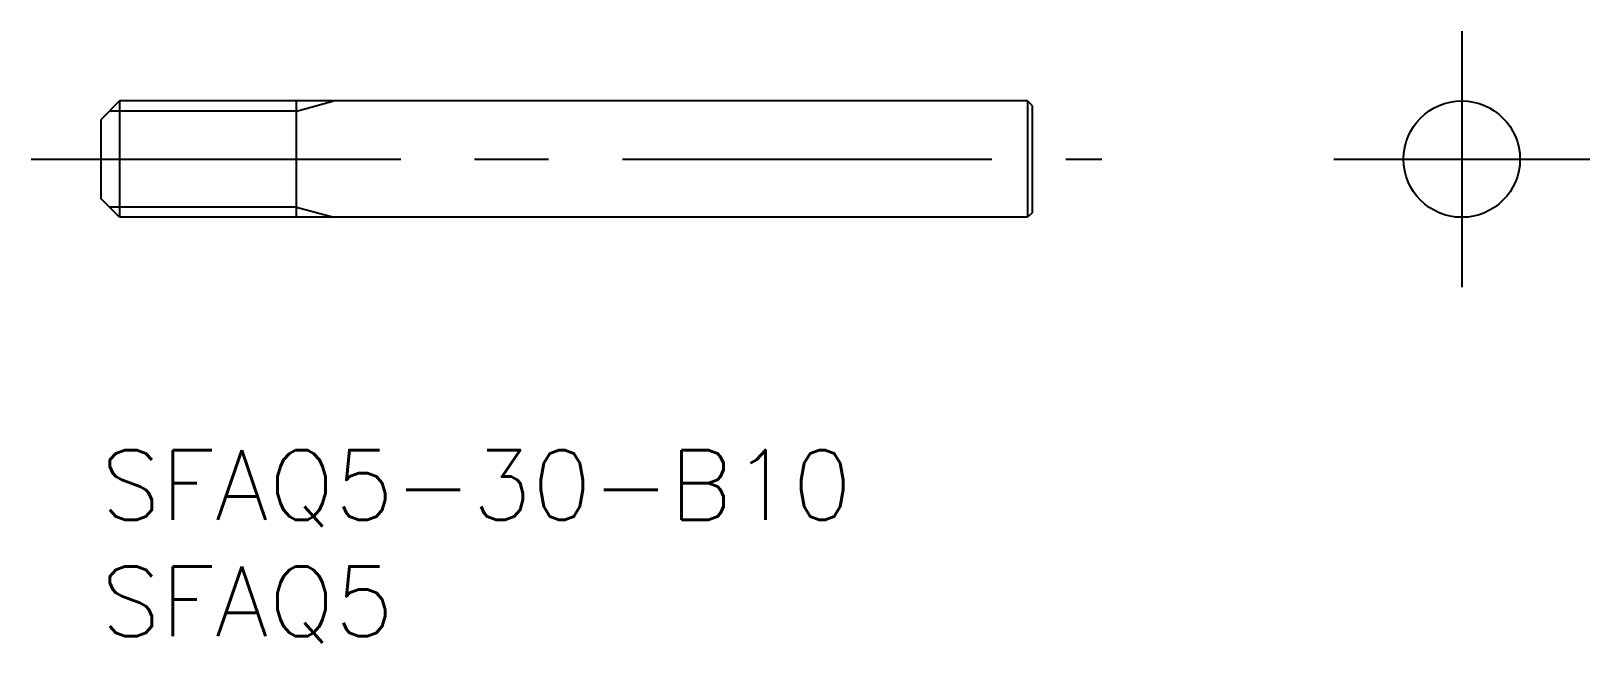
# Model space of a CAD drawing. Extents: x -3 to 64, y -8.3 to 18.
import ezdxf

# ---------------------------------------------------------------- set-up
doc = ezdxf.new("R2010")
doc.units = 0
doc.header["$LTSCALE"] = 0.5
doc.linetypes.add('CENTER', pattern=[50.8, 31.75, -6.35, 6.35, -6.35])
for name, color, linetype in [('MSM_CENTER', 1, 'CENTER'), ('MSM_CONTINUOUS', 7, 'CONTINUOUS'), ('MSM_NARROW', 5, 'CONTINUOUS'), ('MSM_PART_NUMBER', 7, 'CONTINUOUS')]:
    doc.layers.add(name, color=color, linetype=linetype)
doc.styles.get("Standard").update_dxf_attribs({"font": 'txt.shx', "height": 1, "bigfont": 'bigfont.shx'})

# ---------------------------------------------------------------- blocks, each defined once
blk = doc.blocks.new('*U4')
at = {"layer": 'MSM_PART_NUMBER'}
blk.add_text('SFAQ5-30-B10', height=3, dxfattribs=at).set_placement((0, -3))
blk = doc.blocks.new('*U5')
at = {"layer": 'MSM_PART_NUMBER'}
blk.add_text('SFAQ5', height=3, dxfattribs=at).set_placement((0, -8))

msp = doc.modelspace()

# ---------------------------------------------------------------- linework, layer by layer
at = {"layer": 'MSM_CENTER'}
for p, q in [((58.459, 18), (58.459, 7)), ((-3, 12.5), (43, 12.5)), ((52.959, 12.5), (63.959, 12.5))]:
    msp.add_line(p, q, dxfattribs=at)
at = {"layer": 'MSM_CONTINUOUS'}
for p, q in [((0.8, 15), (0, 14.2)), ((39.8, 15), (0.8, 15)), ((0.8, 15), (0.8, 10)), ((8.4, 10), (8.4, 15)), ((39.8, 15), (39.8, 10)), ((40, 14.8), (39.8, 15)), ((40, 14.8), (40, 10.2)), ((0, 10.8), (0, 14.2)), ((40, 13.75), (40, 13.75)), ((0.8, 10), (0, 10.8)), ((40, 10.2), (39.8, 10)), ((39.8, 10), (0.8, 10))]:
    msp.add_line(p, q, dxfattribs=at)
msp.add_circle((58.459, 12.5), 2.5, dxfattribs=at)
at = {"layer": 'MSM_NARROW'}
for p, q in [((8.4, 14.567), (10, 15)), ((8.4, 14.567), (0.367, 14.567)), ((8.4, 10.433), (0.367, 10.433)), ((8.4, 10.433), (10, 10))]:
    msp.add_line(p, q, dxfattribs=at)

# ---------------------------------------------------------------- block references
at = {"layer": 'MSM_CONTINUOUS'}
for name in ['*U4', '*U5']:
    msp.add_blockref(name, (0, 0), dxfattribs=at)

doc.saveas('drawing.dxf')
